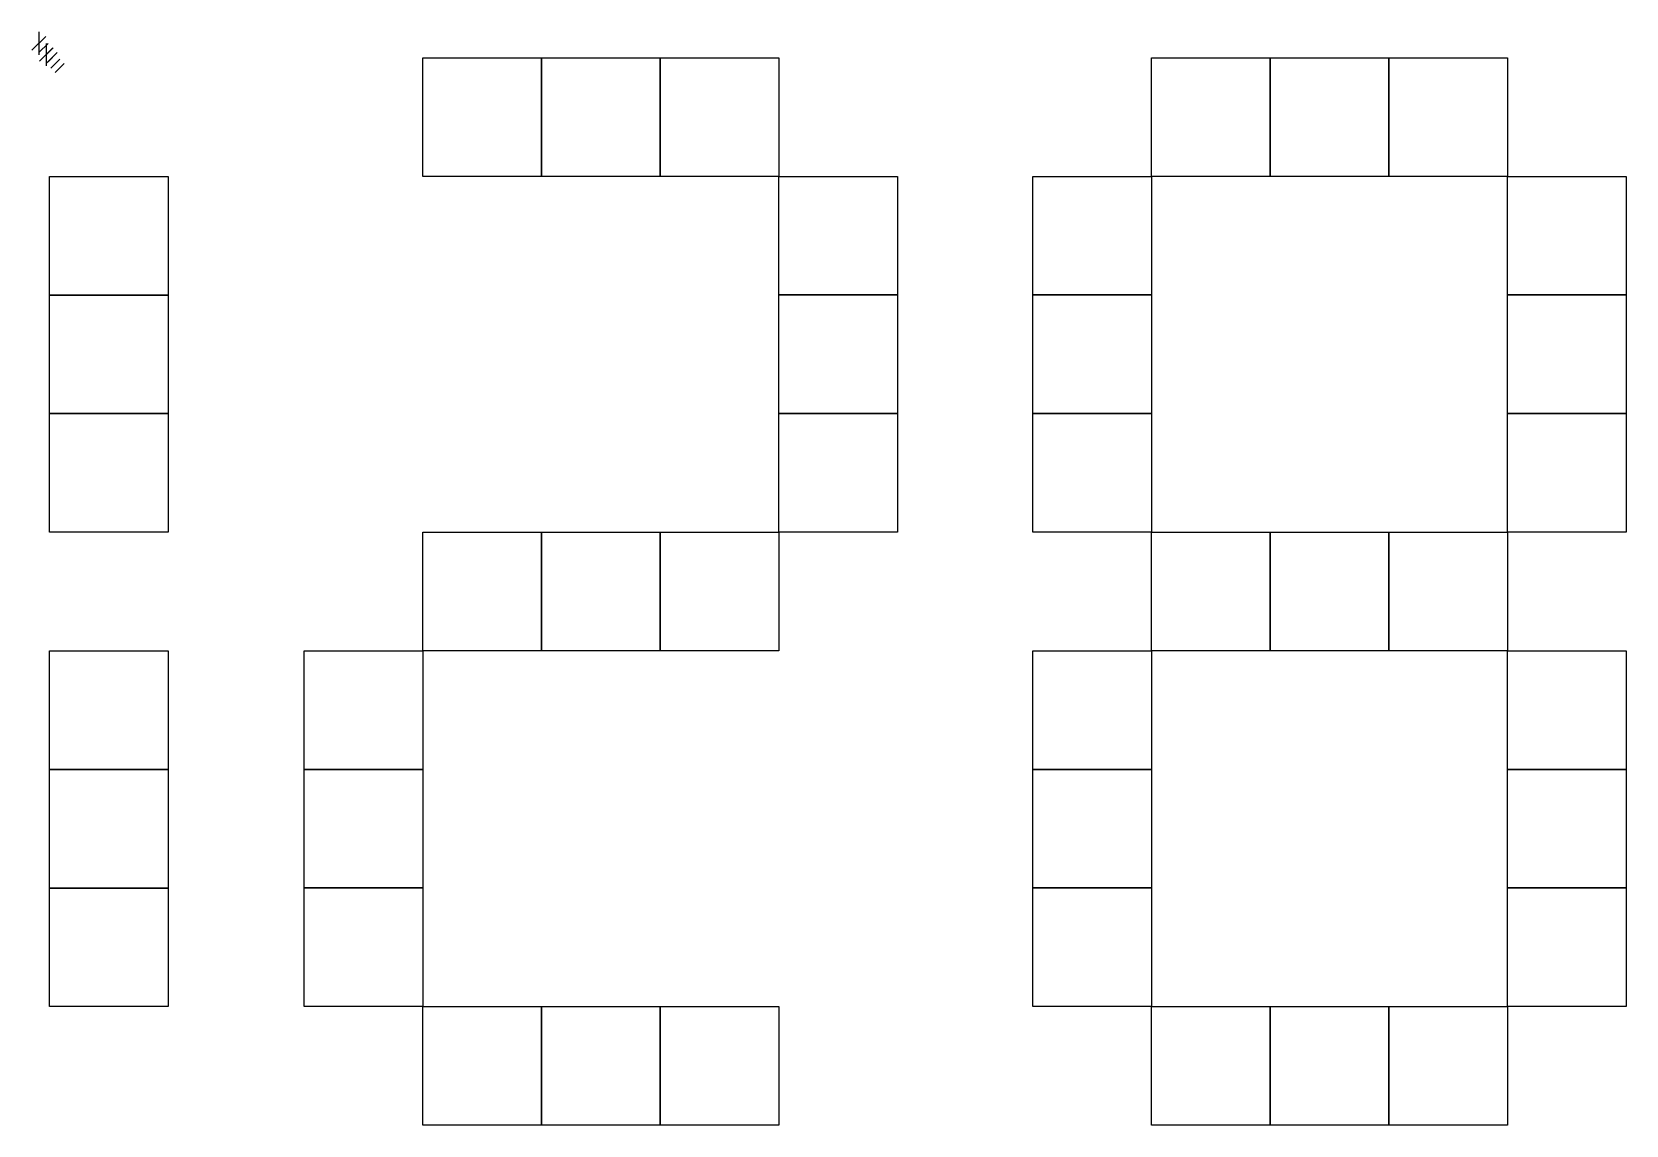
# Model space of a CAD drawing. Extents: x -1 to 182, y 3 to 128.
import ezdxf

# ---------------------------------------------------------------- set-up
doc = ezdxf.new("R2010")
doc.units = 0

msp = doc.modelspace()

# ---------------------------------------------------------------- linework, layer by layer
at = {"layer": 'Layer 1'}
for p, q in [((0, 128.171), (0, 125.525)), ((0.79375, 127.642), (-0.79375, 126.054)), ((1.05833, 126.848), (0, 125.78967)), ((1.63436, 126.334), (0.09095, 124.79033)), ((1.5875, 126.319), (0.52917, 125.26067)), ((0.86266, 126.848), (0.86266, 124.276)), ((1.89159, 125.562), (0.86265, 124.53306)), ((2.11666, 125.79), (1.05833, 124.73167)), ((2.40607, 125.048), (1.37713, 124.019)), ((2.92053, 124.533), (1.89159, 123.50406)), ((44.0688, 125.199), (57.6809, 125.199)), ((44.0688, 111.587), (44.0688, 125.199)), ((57.6809, 125.199), (71.293, 125.199)), ((57.6809, 111.587), (57.6809, 125.199)), ((57.6809, 125.199), (57.6809, 111.587)), ((71.293, 125.199), (84.9051, 125.199)), ((71.293, 111.587), (71.293, 125.199)), ((71.293, 125.199), (71.293, 111.587)), ((84.9051, 125.199), (84.9051, 111.587)), ((127.647, 125.199), (141.259, 125.199)), ((127.647, 111.587), (127.647, 125.199)), ((141.259, 125.199), (154.871, 125.199)), ((141.259, 111.587), (141.259, 125.199)), ((141.259, 125.199), (141.259, 111.587)), ((154.871, 125.199), (168.483, 125.199)), ((154.871, 111.587), (154.871, 125.199)), ((154.871, 125.199), (154.871, 111.587)), ((168.483, 125.199), (168.483, 111.587)), ((1.22561, 111.581), (14.8376, 111.581)), ((1.22561, 97.9696), (1.22561, 111.581)), ((14.8376, 111.581), (14.8376, 97.9696)), ((57.6809, 111.587), (44.0688, 111.587)), ((71.293, 111.587), (57.6809, 111.587)), ((84.9051, 111.587), (71.293, 111.587)), ((84.9051, 111.587), (98.517, 111.587)), ((84.9051, 97.9747), (84.9051, 111.587)), ((98.517, 111.587), (98.517, 97.9747)), ((114.035, 111.587), (127.647, 111.587)), ((114.035, 97.9747), (114.035, 111.587)), ((127.647, 111.587), (127.647, 97.9747)), ((141.259, 111.587), (127.647, 111.587)), ((154.871, 111.587), (141.259, 111.587)), ((168.483, 111.587), (154.871, 111.587)), ((168.483, 111.587), (182.095, 111.587)), ((168.483, 97.9747), (168.483, 111.587)), ((182.095, 111.587), (182.095, 97.9747)), ((1.22561, 97.9696), (14.8376, 97.9696)), ((1.22561, 84.3575), (1.22561, 97.9696)), ((14.8376, 97.9696), (1.22561, 97.9696)), ((14.8376, 97.9696), (14.8376, 84.3575)), ((84.9051, 97.9747), (98.517, 97.9747)), ((84.9051, 84.3654), (84.9051, 97.9747)), ((98.517, 97.9747), (84.9051, 97.9747)), ((98.517, 97.9747), (98.517, 84.3654)), ((114.035, 97.9747), (127.647, 97.9747)), ((114.035, 84.3654), (114.035, 97.9747)), ((127.647, 97.9747), (114.035, 97.9747)), ((127.647, 97.9747), (127.647, 84.3654)), ((168.483, 97.9747), (182.095, 97.9747)), ((168.483, 84.3654), (168.483, 97.9747)), ((182.095, 97.9747), (168.483, 97.9747)), ((182.095, 97.9747), (182.095, 84.3654)), ((1.22561, 84.3575), (14.8376, 84.3575)), ((1.22561, 70.7449), (1.22561, 84.3575)), ((14.8376, 84.3575), (1.22561, 84.3575)), ((14.8376, 84.3575), (14.8376, 70.7449)), ((84.9051, 84.3654), (98.517, 84.3654)), ((84.9051, 70.7536), (84.9051, 84.3654)), ((98.517, 84.3654), (84.9051, 84.3654)), ((98.517, 84.3654), (98.517, 70.7536)), ((114.035, 84.3654), (127.647, 84.3654)), ((114.035, 70.7536), (114.035, 84.3654)), ((127.647, 84.3654), (114.035, 84.3654)), ((127.647, 84.3654), (127.647, 70.7536)), ((168.483, 84.3654), (182.095, 84.3654)), ((168.483, 70.7536), (168.483, 84.3654)), ((182.095, 84.3654), (168.483, 84.3654)), ((182.095, 84.3654), (182.095, 70.7536)), ((14.8376, 70.7449), (1.22561, 70.7449)), ((44.0688, 70.7536), (57.6809, 70.7536)), ((44.0688, 57.1407), (44.0688, 70.7536)), ((57.6809, 70.7536), (71.293, 70.7536)), ((57.6809, 57.1407), (57.6809, 70.7536)), ((57.6809, 70.7536), (57.6809, 57.1407)), ((71.293, 70.7536), (84.9051, 70.7536)), ((71.293, 57.1407), (71.293, 70.7536)), ((71.293, 70.7536), (71.293, 57.1407)), ((84.9051, 70.7536), (84.9051, 57.1407)), ((98.517, 70.7536), (84.9051, 70.7536)), ((127.647, 70.7536), (114.035, 70.7536)), ((127.647, 70.7536), (141.259, 70.7536)), ((127.647, 57.1407), (127.647, 70.7536)), ((141.259, 70.7536), (154.871, 70.7536)), ((141.259, 57.1407), (141.259, 70.7536)), ((141.259, 70.7536), (141.259, 57.1407)), ((154.871, 70.7536), (168.483, 70.7536)), ((154.871, 57.1407), (154.871, 70.7536)), ((154.871, 70.7536), (154.871, 57.1407)), ((168.483, 70.7536), (168.483, 57.1407)), ((182.095, 70.7536), (168.483, 70.7536)), ((1.22561, 57.1328), (14.8376, 57.1328)), ((1.22561, 43.5207), (1.22561, 57.1328)), ((14.8376, 57.1328), (14.8376, 43.5207)), ((30.457, 57.1407), (44.0688, 57.1407)), ((30.457, 43.5286), (30.457, 57.1407)), ((44.0688, 57.1407), (44.0688, 43.5286)), ((57.6809, 57.1407), (44.0688, 57.1407)), ((71.293, 57.1407), (57.6809, 57.1407)), ((84.9051, 57.1407), (71.293, 57.1407)), ((114.035, 57.1407), (127.647, 57.1407)), ((114.035, 43.5286), (114.035, 57.1407)), ((127.647, 57.1407), (127.647, 43.5286)), ((141.259, 57.1407), (127.647, 57.1407)), ((154.871, 57.1407), (141.259, 57.1407)), ((168.483, 57.1407), (154.871, 57.1407)), ((168.483, 57.1407), (182.095, 57.1407)), ((168.483, 43.5286), (168.483, 57.1407)), ((182.095, 57.1407), (182.095, 43.5286)), ((1.22561, 43.5207), (14.8376, 43.5207)), ((1.22561, 29.9075), (1.22561, 43.5207)), ((14.8376, 43.5207), (1.22561, 43.5207)), ((14.8376, 43.5207), (14.8376, 29.9075)), ((30.457, 43.5286), (44.0688, 43.5286)), ((30.457, 29.9178), (30.457, 43.5286)), ((44.0688, 43.5286), (30.457, 43.5286)), ((44.0688, 43.5286), (44.0688, 29.9178)), ((114.035, 43.5286), (127.647, 43.5286)), ((114.035, 29.9178), (114.035, 43.5286)), ((127.647, 43.5286), (114.035, 43.5286)), ((127.647, 43.5286), (127.647, 29.9178)), ((168.483, 43.5286), (182.095, 43.5286)), ((168.483, 29.9178), (168.483, 43.5286)), ((182.095, 43.5286), (168.483, 43.5286)), ((182.095, 43.5286), (182.095, 29.9178)), ((1.22561, 29.9075), (14.8376, 29.9075)), ((1.22561, 16.2972), (1.22561, 29.9075)), ((14.8376, 29.9075), (1.22561, 29.9075)), ((14.8376, 29.9075), (14.8376, 16.2972)), ((30.457, 29.9178), (44.0688, 29.9178)), ((30.457, 16.305), (30.457, 29.9178)), ((44.0688, 29.9178), (30.457, 29.9178)), ((44.0688, 29.9178), (44.0688, 16.305)), ((114.035, 29.9178), (127.647, 29.9178)), ((114.035, 16.305), (114.035, 29.9178)), ((127.647, 29.9178), (114.035, 29.9178)), ((127.647, 29.9178), (127.647, 16.305)), ((168.483, 29.9178), (182.095, 29.9178)), ((168.483, 16.305), (168.483, 29.9178)), ((182.095, 29.9178), (168.483, 29.9178)), ((182.095, 29.9178), (182.095, 16.305)), ((14.8376, 16.2972), (1.22561, 16.2972)), ((44.0688, 16.305), (30.457, 16.305)), ((44.0688, 16.305), (57.6809, 16.305)), ((44.0688, 2.69212), (44.0688, 16.305)), ((57.6809, 16.305), (71.293, 16.305)), ((57.6809, 2.69212), (57.6809, 16.305)), ((57.6809, 16.305), (57.6809, 2.69212)), ((71.293, 16.305), (84.9051, 16.305)), ((71.293, 2.69212), (71.293, 16.305)), ((71.293, 16.305), (71.293, 2.69212)), ((84.9051, 16.305), (84.9051, 2.69212)), ((127.647, 16.305), (114.035, 16.305)), ((127.647, 16.305), (141.259, 16.305)), ((127.647, 2.69212), (127.647, 16.305)), ((141.259, 16.305), (154.871, 16.305)), ((141.259, 2.69212), (141.259, 16.305)), ((141.259, 16.305), (141.259, 2.69212)), ((154.871, 16.305), (168.483, 16.305)), ((154.871, 2.69212), (154.871, 16.305)), ((154.871, 16.305), (154.871, 2.69212)), ((168.483, 16.305), (168.483, 2.69212)), ((182.095, 16.305), (168.483, 16.305)), ((57.6809, 2.69212), (44.0688, 2.69212)), ((71.293, 2.69212), (57.6809, 2.69212)), ((84.9051, 2.69212), (71.293, 2.69212)), ((141.259, 2.69212), (127.647, 2.69212)), ((154.871, 2.69212), (141.259, 2.69212)), ((168.483, 2.69212), (154.871, 2.69212))]:
    msp.add_line(p, q, dxfattribs=at)

doc.saveas('drawing.dxf')
